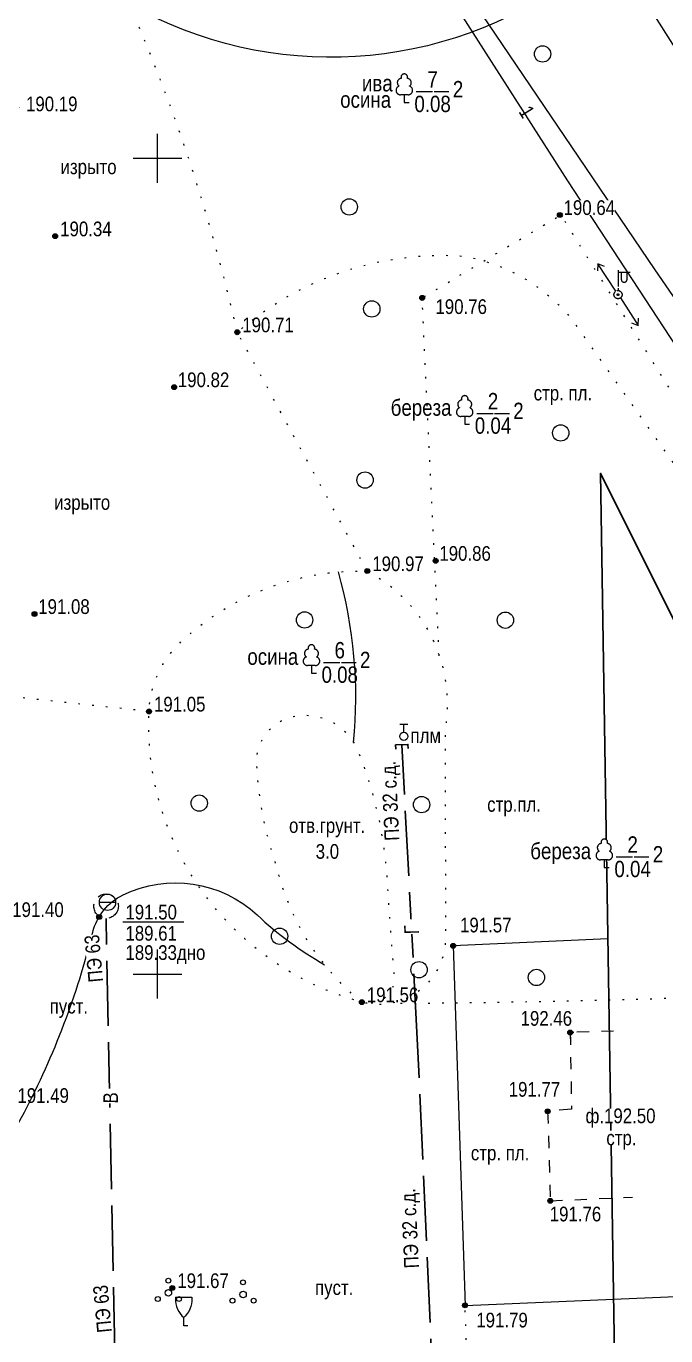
# Model space of a CAD drawing. Header units: millimetres. Extents: x 5990 to 6530, y 11480 to 11770.
# Drawn here: x 6092 to 6131.1, y 11577.8 to 11658.1 of the extents above; entities that cross this region are included whole.
import ezdxf
from ezdxf.enums import TextEntityAlignment as Align

# ---------------------------------------------------------------- set-up
doc = ezdxf.new("R2010")
doc.units = ezdxf.units.MM
for name, pattern in [('ACAD_ISO07W100', [3, 0, -3]), ('DOT', [0.5, 0, -0.5]), ('g5_01_5x1_5', [1.5, 0.75, -0.75]), ('g5_02x1', [1.5, 1, -0.5]), ('g5_122', [5, 4, -1]), ('g5_366', [0.85, 0.1, -0.75]), ('T_03.LINE', [1, 1, 0]), ('T_11.LINE', [1, 1, 0])]:
    doc.linetypes.add(name, pattern=pattern)
for name, color, linetype in [('02 ПЛАНОВО-ВЫСОТНОЕ ОБОСНОВАНИЕ', 7, 'Continuous'), ('03 ЗДАНИЯ И ИХ ЧАСТИ', 7, 'Continuous'), ('04 ПРОМЫШЛЕННЫЕ И СОЦ.-КУЛЬТ. ОБЪЕКТЫ', 7, 'Continuous'), ('05 ГАЗОПРОВОД', 7, 'Continuous'), ('06 ВОДОПРОВОД', 7, 'Continuous'), ('07 ЭЛЕКТРОКАБЕЛЬ', 7, 'Continuous'), ('08 ЛЭП', 7, 'Continuous'), ('15 РЕЛЬЕФ', 7, 'Continuous'), ('16 РАСТИТЕЛЬНОСТЬ ГРУНТЫ И БОЛОТА', 7, 'Continuous'), ('17 ОГРАЖДЕНИЯ', 7, 'Continuous')]:
    doc.layers.add(name, color=color, linetype=linetype)
doc.layers.add('18 ГРАНИЦА ТОПОСЪЕМКИ', color=7, linetype='Continuous', plot=False)
doc.styles.add('Д-431', font='ARIALNI_1.TTF', dxfattribs={"height": 0.9})
doc.linetypes.add('g5_119_1', pattern='A,4,-1,[31,GUGK_2005.shx,S=0.1,R=0,X=0,Y=0],0.35,[31,GUGK_2005.shx,S=0.08,R=0,X=0,Y=0],3.3,[31,GUGK_2005.shx,S=0.08,R=180,X=0,Y=0],0.35,[31,GUGK_2005.shx,S=0.1,R=180,X=0,Y=0],-1', length=10)
doc.linetypes.add('g5_119_3', pattern='A,4,-1,[31,GUGK_2005.shx,S=0.1,R=0,X=0,Y=0],4,[31,GUGK_2005.shx,S=0.1,R=180,X=0,Y=0],-1', length=10)
doc.linetypes.add('g5_475_2', pattern='A,1.25,[25,GUGK_2005.shx,S=0.4,R=0,X=0,Y=0],1.25,-0.5', length=3)

# ---------------------------------------------------------------- blocks, each defined once
blk = doc.blocks.new('_krest')
at = {"color": 3, "linetype": 'ByBlock', "lineweight": -2}
for p, q in [((0, -3), (0, 3)), ((-3, 0), (3, 0))]:
    blk.add_line(p, q, dxfattribs=at)
blk = doc.blocks.new('T_03.32.01')
at = {"color": 0, "linetype": 'ACAD_ISO07W100', "lineweight": 0}
blk.add_wipeout([(0.25, 0), (0.217, 0.125), (0.125, 0.217), (0, 0.25), (-0.125, 0.217), (-0.217, 0.125), (-0.25, 0), (-0.217, -0.125), (-0.125, -0.217), (0, -0.25), (0.125, -0.217), (0.217, -0.125)], dxfattribs=at)
at = {"linetype": 'T_03.LINE', "lineweight": -2}
h = blk.add_hatch(color=0, dxfattribs=at)
h.dxf.hatch_style = 1
h.paths.add_polyline_path([(0.05, 0, 1), (-0.05, 0, 1)])
at = {"color": 0, "linetype": 'T_03.LINE', "lineweight": -2}
blk.add_circle((0, 0), 0.25, dxfattribs=at)
at = {"color": 0, "linetype": 'T_03.LINE', "lineweight": 0}
blk.add_circle((0, 0), 0.05, dxfattribs=at)
blk = doc.blocks.new('*U160')
at = {"color": 0, "linetype": 'T_03.LINE', "lineweight": -2}
blk.add_blockref('T_03.32.01', (0, 0), dxfattribs=at)
at = {"color": 0, "linetype": 'ACAD_ISO07W100', "lineweight": 0}
blk.add_wipeout([(0.55, 1.375), (0.55, 0.932), (0.536, 0.865), (0.498, 0.807), (0.44, 0.77), (0.375, 0.757), (0.306, 0.771), (0.25, 0.809), (0.213, 0.866), (0.2, 0.932), (0.2, 1.375)], dxfattribs=at)
at = {"color": 0, "linetype": 'T_03.LINE', "lineweight": -2}
for points in [[(0, 1.5), (0, 0.25)], [(0, 1.375), (0.75, 1.375)]]:
    blk.add_lwpolyline(points, dxfattribs=at)
blk.add_lwpolyline([(0.2, 1.375), (0.2, 0.932, 1), (0.55, 0.932), (0.55, 1.375)], format="xyb", dxfattribs=at)
blk = doc.blocks.new('g5_115_1')
at = {"color": 0}
for points in [[(0, 0), (2, 0)], [(1.647, -0.252), (2, 0), (1.647, 0.252)]]:
    blk.add_lwpolyline(points, dxfattribs=at)
blk = doc.blocks.new('51321399')
at = {"layer": '08 ЛЭП', "xscale": 2, "yscale": 2, "zscale": 2}
blk.add_blockref('g5_115_1', (0, 0), dxfattribs=at)
blk = doc.blocks.new('g5_330')
blk.add_hatch(color=0).paths.add_polyline_path([(0.15, 0, 1), (-0.15, 0, 1)])
at = {"color": 0}
blk.add_circle((0, 0), 0.15, dxfattribs=at)
blk = doc.blocks.new('g5_121_7a')
at = {"color": 0, "lineweight": 30}
blk.add_lwpolyline([(0.25, 0.375), (0, 0.375), (0, -0.375), (0.25, -0.375)], dxfattribs=at)
blk = doc.blocks.new('*U892')
blk.add_lwpolyline([(1.86, -2.4), (9.35, -2.4)])
at = {"color": 7, "style": 'Д-431'}
for tag, p in [('Z', (2.2, -2.1)), ('Z1', (2.2, -4.7)), ('Z2', (2.2, -7.06)), ('Z3', (2.2, -9.37))]:
    blk.add_attdef(tag, p, '', height=1.8, dxfattribs=at)
blk.add_wipeout([(-0.11, -0.99), (-0.17, -0.98), (-0.24, -0.97), (-0.28, -0.96), (-0.36, -0.93), (-0.41, -0.91), (-0.49, -0.87), (-0.57, -0.82), (-0.62, -0.79), (-0.67, -0.74), (-0.71, -0.7), (-0.77, -0.63), (-0.8, -0.6), (-0.83, -0.56), (-0.86, -0.5), (-0.9, -0.44), (-0.94, -0.35), (-0.95, -0.31), (-0.97, -0.26), (-0.98, -0.18), (-0.99, -0.1), (-1, -0.03), (-1, 0.04), (-0.99, 0.11), (-0.99, 0.16), (-0.98, 0.2), (-0.96, 0.27), (-0.95, 0.31), (-0.94, 0.35), (-0.92, 0.39), (-0.9, 0.43), (-0.88, 0.48), (-0.87, 0.49), (-0.86, 0.51), (-0.86, 0.52), (-0.85, 0.53), (-0.84, 0.55), (-0.83, 0.56), (-0.82, 0.58), (-0.81, 0.59), (-0.8, 0.6), (-0.79, 0.61), (-0.77, 0.64), (-0.76, 0.65), (-0.75, 0.66), (-0.74, 0.67), (-0.73, 0.68), (-0.72, 0.69), (-0.71, 0.7), (-0.7, 0.71), (-0.69, 0.73), (-0.67, 0.74), (-0.66, 0.75), (-0.65, 0.76), (-0.64, 0.77), (-0.62, 0.78), (-0.61, 0.79), (-0.6, 0.8), (-0.58, 0.81), (-0.56, 0.83), (-0.55, 0.83), (-0.53, 0.85), (-0.52, 0.86), (-0.5, 0.86), (-0.49, 0.87), (-0.47, 0.88), (-0.46, 0.89), (-0.44, 0.9), (-0.43, 0.9), (-0.36, 0.93), (-0.33, 0.94), (-0.31, 0.95), (-0.27, 0.96), (-0.22, 0.98), (-0.16, 0.99), (-0.1, 0.99), (0, 1), (0.1, 1), (0.16, 0.99), (0.22, 0.98), (0.3, 0.95), (0.36, 0.93), (0.48, 0.88), (0.56, 0.83), (0.63, 0.77), (0.73, 0.68), (0.81, 0.59), (0.86, 0.52), (0.94, 0.34), (0.98, 0.21), (0.99, 0.13), (1, 0.07), (1, 0.02), (1, -0.08), (0.97, -0.23), (0.94, -0.33), (0.91, -0.41), (0.88, -0.47), (0.86, -0.51), (0.82, -0.57), (0.79, -0.61), (0.76, -0.65), (0.72, -0.7), (0.66, -0.75), (0.63, -0.77), (0.6, -0.8), (0.55, -0.84), (0.5, -0.87), (0.43, -0.9), (0.38, -0.92), (0.31, -0.95), (0.24, -0.97), (0.18, -0.98), (0.07, -1), (-0.05, -1)])
blk.add_lwpolyline([(-1, 0), (1, 0)])
blk.add_circle((0, 0), 1)
blk = doc.blocks.new('g5_394')
at = {"color": 0}
for centre, radius in [((0, 0.75), 0.15), ((0, 0), 0.2), ((-0.65, -0.375), 0.15), ((0.65, -0.375), 0.15)]:
    blk.add_circle(centre, radius, dxfattribs=at)
blk = doc.blocks.new('g5_390_2')
at = {"color": 0}
for points in [[(-0.5, 1.75), (-0.502, 1.658, 0.220516), (0, 0.497, 1.509273)], [(0.5, 1.75), (0.502, 1.658, -0.220516), (0, 0.497, -1.509273)]]:
    blk.add_lwpolyline(points, format="xyb", dxfattribs=at)
for points in [[(-0.5, 1.75), (0.5, 1.75)], [(0, 0), (0, 0.497)], [(0.25, 0), (0, 0)]]:
    blk.add_lwpolyline(points, dxfattribs=at)
blk = doc.blocks.new('*U135')
at = {"layer": '16 РАСТИТЕЛЬНОСТЬ ГРУНТЫ И БОЛОТА', "xscale": 2, "yscale": 2, "zscale": 2}
blk.add_blockref('g5_390_2', (0, 0), dxfattribs=at)
blk = doc.blocks.new('g5_119_2a')
at = {"color": 0}
for points in [[(-0.25, 0.75), (0.25, 0.75)], [(0, 0.25), (0, 0.75)]]:
    blk.add_lwpolyline(points, dxfattribs=at)
blk.add_circle((0, 0), 0.25, dxfattribs=at)
blk = doc.blocks.new('*U133')
at = {"color": 0, "linetype": 'T_11.LINE', "lineweight": -2, "style": 'Д-431'}
blk.add_attdef('V', text='', height=1, dxfattribs=at).set_placement((1.733, 0.915), align=Align.CENTER)
blk.add_attdef('R', (2.973, 0.318), '', height=1, dxfattribs=at)
blk.add_attdef('T', text='', height=1, dxfattribs=at).set_placement((1.733, 0.415), align=Align.TOP_CENTER)
at = {"color": 0, "linetype": 'DOT', "lineweight": 0}
blk.add_wipeout([(0, 0.475), (-0.237, 0.475), (-0.331, 0.492), (-0.414, 0.541), (-0.474, 0.616), (-0.503, 0.707), (-0.499, 0.802), (-0.462, 0.89), (-0.393, 0.962), (-0.312, 1.002), (-0.368, 1.052), (-0.411, 1.125), (-0.428, 1.203), (-0.42, 1.283), (-0.388, 1.357), (-0.335, 1.417), (-0.263, 1.459), (-0.188, 1.477), (-0.2, 1.572), (-0.166, 1.662), (-0.094, 1.727), (0, 1.75), (0.094, 1.727), (0.166, 1.662), (0.2, 1.572), (0.188, 1.477), (0.263, 1.459), (0.335, 1.417), (0.388, 1.357), (0.42, 1.283), (0.428, 1.203), (0.411, 1.125), (0.368, 1.052), (0.312, 1.002), (0.393, 0.962), (0.462, 0.89), (0.499, 0.802), (0.503, 0.707), (0.474, 0.616), (0.414, 0.541), (0.331, 0.492), (0.237, 0.475)], dxfattribs=at)
at = {"color": 0, "linetype": 'T_11.LINE', "lineweight": -2}
blk.add_line((0.733, 0.665), (2.733, 0.665), dxfattribs=at)
blk.add_lwpolyline([(0, 0.475), (-0.237, 0.475, -0.870665), (-0.311, 1.002, -0.721398), (-0.188, 1.476, -1.460871), (0.188, 1.476, -0.721398), (0.311, 1.002, -0.870665), (0.237, 0.475)], format="xyb", close=True, dxfattribs=at)
blk.add_lwpolyline([(0, 0.475), (0, 0), (0.3, 0)], dxfattribs=at)
at = {"color": 0, "linetype": 'T_11.LINE', "lineweight": -2, "style": 'Д-431'}
for tag, p in [('P1', (-0.767, 1.069)), ('P2', (-0.808, -0.244))]:
    blk.add_attdef(tag, text='', height=1, dxfattribs=at).set_placement(p, align=Align.RIGHT)
blk = doc.blocks.new('g5_368')
at = {"color": 0}
blk.add_circle((0, 0), 0.5, dxfattribs=at)

msp = doc.modelspace()

# ---------------------------------------------------------------- linework, layer by layer
at = {"layer": '03 ЗДАНИЯ И ИХ ЧАСТИ', "color": 7, "linetype": 'g5_01_5x1_5', "lineweight": 15}
msp.add_lwpolyline([(6127.942, 11596.511), (6125.28, 11596.42), (6125.359, 11591.727), (6123.9, 11591.59), (6124.06, 11586.11), (6129.092, 11586.337)], dxfattribs=at)
at = {"layer": '03 ЗДАНИЯ И ИХ ЧАСТИ', "color": 7, "linetype": 'Continuous', "lineweight": 15, "ltscale": 0.5}
msp.add_lwpolyline([(6125.507, 11596.429), (6125.28, 11596.42), (6125.289, 11595.898)], dxfattribs=at)
at = {"layer": '04 ПРОМЫШЛЕННЫЕ И СОЦ.-КУЛЬТ. ОБЪЕКТЫ', "color": 7, "linetype": 'g5_366', "lineweight": 15, "elevation": 190.97, "flags": 128}
msp.add_lwpolyline([(6112.514, 11598.285, -0.16597), (6107.304, 11606.603, -0.072972), (6106.081, 11612.927, -0.338706), (6108.011, 11615.7, -0.392733), (6112.265, 11613.703, -0.080882), (6114.06, 11605.757, 0.006432), (6114.494, 11599.867, -0.535433), (6112.514, 11598.285, -95.030824)], format="xyb", dxfattribs=at)
at = {"layer": '06 ВОДОПРОВОД', "color": 82, "linetype": 'g5_122', "lineweight": 30}
msp.add_lwpolyline([(6115.43, 11521.675, 0.103426), (6115.342, 11522.096, 0.121483), (6115.035, 11522.496), (6100.027, 11532.771, -0.188101), (6098.215, 11536.834), (6096.851, 11603.413)], format="xyb", dxfattribs=at)
at = {"layer": '15 РЕЛЬЕФ', "color": 32, "lineweight": 15, "ltscale": 0.5}
msp.add_lwpolyline([(6177.041, 11681.763, 0.012378), (6171.987, 11678.947, -0.030955), (6166.454, 11676.129, -0.054138), (6156.103, 11672.916, 0.029606), (6138.921, 11668.492, 0.0964), (6125.496, 11661.098, -0.296542), (6098.277, 11659.433, -0.296542)], format="xyb", dxfattribs=at)
at = {"layer": '15 РЕЛЬЕФ', "color": 7, "lineweight": 15}
for points in [[(6124.65, 11646.52), (6124.65, 11646.52)], [(6116.21, 11641.44), (6116.21, 11641.44)]]:
    msp.add_lwpolyline(points, dxfattribs=at)
at = {"layer": '17 ОГРАЖДЕНИЯ', "color": 7, "linetype": 'g5_475_2', "lineweight": 15}
msp.add_lwpolyline([(6127.94, 11580.085), (6151.875, 11581.097)], dxfattribs=at)
at = {"layer": '18 ГРАНИЦА ТОПОСЪЕМКИ', "color": 2, "lineweight": 30}
msp.add_lwpolyline([(6128.612, 11537.977), (6171.777, 11541.205), (6127.132, 11630.697), (6128.612, 11537.977)], dxfattribs=at)

# ---------------------------------------------------------------- block references
at = {"layer": '02 ПЛАНОВО-ВЫСОТНОЕ ОБОСНОВАНИЕ', "color": 94, "xscale": 0.5, "yscale": 0.5, "zscale": 0.5}
for p in [(6100, 11650), (6100, 11600)]:
    msp.add_blockref('_krest', p, dxfattribs=at)
at = {"layer": '02 ПЛАНОВО-ВЫСОТНОЕ ОБОСНОВАНИЕ', "lineweight": 25, "xscale": 0.5, "yscale": 0.5, "zscale": 0.5}
for p in [(6100, 11650), (6100, 11600)]:
    msp.add_blockref('_krest', p, dxfattribs=at)
at = {"layer": '05 ГАЗОПРОВОД', "color": 7, "lineweight": 15}
msp.add_blockref('g5_119_2a', (6115.089, 11614.571), dxfattribs=at)
at = {"layer": '05 ГАЗОПРОВОД', "color": 1, "lineweight": 15, "rotation": 273.0291427750585}
msp.add_blockref('g5_121_7a', (6114.961, 11614.061, 191.37), dxfattribs=at)
at = {"layer": '08 ЛЭП', "color": 7, "linetype": 'T_03.LINE', "lineweight": 15}
msp.add_blockref('*U160', (6128.21, 11641.64, 192.01), dxfattribs=at)
at = {"layer": '15 РЕЛЬЕФ', "color": 7, "lineweight": 15}
for p in [(6124.65, 11646.52), (6093.731, 11645.219), (6116.21, 11641.44), (6104.886, 11639.336), (6101.02, 11635.97), (6112.85, 11624.7), (6117.04, 11625.33), (6092.47, 11622.07), (6099.477, 11616.097), (6096.43, 11603.5), (6118.11, 11601.73), (6112.514, 11598.285), (6125.28, 11596.42), (6123.9, 11591.59), (6124.06, 11586.11), (6100.906, 11580.765), (6118.84, 11579.7)]:
    msp.add_blockref('g5_330', p, dxfattribs=at)
at = {"layer": '16 РАСТИТЕЛЬНОСТЬ ГРУНТЫ И БОЛОТА', "color": 7, "lineweight": 15}
for name, p in [('g5_368', (6123.587, 11656.386)), ('g5_368', (6111.745, 11647.014)), ('g5_368', (6113.128, 11640.761)), ('g5_368', (6124.697, 11633.166)), ('g5_368', (6112.715, 11630.276)), ('g5_368', (6109.01, 11621.702)), ('g5_368', (6121.309, 11621.69)), ('g5_368', (6102.556, 11610.479)), ('g5_368', (6116.18, 11610.385)), ('g5_368', (6107.481, 11602.32)), ('g5_368', (6116.019, 11600.27)), ('g5_368', (6123.213, 11599.794)), ('g5_394', (6100.665, 11580.465, 191.67)), ('g5_394', (6105.24, 11580.362, 191.47))]:
    msp.add_blockref(name, p, dxfattribs=at)
at = {"layer": '16 РАСТИТЕЛЬНОСТЬ ГРУНТЫ И БОЛОТА', "color": 7, "lineweight": 15, "xscale": 0.5, "yscale": 0.5, "zscale": 0.5}
msp.add_blockref('*U135', (6101.607, 11578.456), dxfattribs=at)

# ---------------------------------------------------------------- texts
at = {"layer": '04 ПРОМЫШЛЕННЫЕ И СОЦ.-КУЛЬТ. ОБЪЕКТЫ', "color": 7, "lineweight": 25, "char_height": 0.9, "width": 2.3623, "attachment_point": 1, "style": 'Д-431'}
for insert in [(6094.06, 11649.922), (6093.668, 11629.356)]:
    msp.add_mtext('изрыто', dxfattribs=dict(at, insert=insert))
at = {"layer": '04 ПРОМЫШЛЕННЫЕ И СОЦ.-КУЛЬТ. ОБЪЕКТЫ', "color": 7, "lineweight": 25, "char_height": 0.9, "attachment_point": 1, "style": 'Д-431'}
for s, insert in [('отв.грунт.', (6108.056, 11609.556)), ('3.0', (6109.691, 11607.969))]:
    msp.add_mtext(s, dxfattribs=dict(at, insert=insert))
at = {"layer": '04 ПРОМЫШЛЕННЫЕ И СОЦ.-КУЛЬТ. ОБЪЕКТЫ', "color": 7, "lineweight": 25, "insert": (6093.395, 11598.486), "char_height": 0.9, "attachment_point": 1, "style": 'Д-431', "bg_fill": 3, "box_fill_scale": 1, "bg_fill_color": 256, "bg_fill_transparency": 0}
msp.add_mtext('пуст.', dxfattribs=at)
at = {"layer": '15 РЕЛЬЕФ', "color": 7, "lineweight": 25, "char_height": 0.9, "attachment_point": 1, "style": 'Д-431'}
for s, insert in [('190.19', (6091.946, 11653.776)), ('190.34', (6094.039, 11646.115)), ('190.71', (6105.194, 11640.232)), ('190.97', (6113.158, 11625.596)), ('191.05', (6099.785, 11616.993)), ('191.56', (6112.822, 11599.181)), ('191.49', (6091.421, 11593.01)), ('191.67', (6101.214, 11581.662))]:
    msp.add_mtext(s, dxfattribs=dict(at, insert=insert))
at = {"layer": '15 РЕЛЬЕФ', "color": 7, "lineweight": 25, "insert": (6091.103, 11604.4), "char_height": 0.9, "attachment_point": 1, "style": 'Д-431', "bg_fill": 3, "box_fill_scale": 1, "bg_fill_color": 256, "bg_fill_transparency": 0}
msp.add_mtext('191.40', dxfattribs=at)

# ---------------------------------------------------------------- next in the draw order: linework, layer by layer
at = {"layer": '04 ПРОМЫШЛЕННЫЕ И СОЦ.-КУЛЬТ. ОБЪЕКТЫ', "color": 7, "linetype": 'g5_366', "lineweight": 15, "flags": 128}
msp.add_lwpolyline([(6117.256, 11619.512), (6117.084, 11623.124), (6116.417, 11637.101), (6116.21, 11641.44), (6124.706, 11646.52), (6130.548, 11637.173), (6148.143, 11609.022), (6151.721, 11603.297)], dxfattribs=at)
at = {"layer": '07 ЭЛЕКТРОКАБЕЛЬ', "color": 1, "linetype": 'g5_119_1', "lineweight": 20, "flags": 128}
msp.add_lwpolyline([(6144.38, 11637.242), (6140.071, 11643.612), (6122.923, 11670.619), (6123.688, 11674.036), (6134.677, 11682.163), (6138.573, 11687.263), (6138.931, 11689.593), (6138.112, 11690.493), (6137.014, 11692.201), (6136.606, 11693.961), (6135.88, 11701.75), (6135.868, 11702.981)], dxfattribs=at)
at = {"layer": '07 ЭЛЕКТРОКАБЕЛЬ', "color": 1, "linetype": 'g5_119_3', "lineweight": 20, "flags": 128}
msp.add_lwpolyline([(6113.91, 11667.63), (6130.46, 11643.16), (6134.578, 11637.193)], dxfattribs=at)

# ---------------------------------------------------------------- next in the draw order: block references
at = {"layer": '06 ВОДОПРОВОД', "color": 7, "lineweight": 15, "xscale": 0.5, "yscale": 0.5, "zscale": 0.5}
msp.add_blockref('*U892', (6096.937, 11604.401), dxfattribs=at).add_auto_attribs({'Z': '191.50', 'Z1': '189.61', 'Z2': '189.33дно'})
at = {"layer": '08 ЛЭП', "color": 7, "lineweight": -2, "xscale": 0.5, "yscale": 0.5, "zscale": 0.5}
for p, rotation in [((6128.078, 11641.853, 192.01), 123.4345544960068), ((6128.352, 11641.434, 192.01), 302.9090776474251)]:
    msp.add_blockref('51321399', p, dxfattribs=dict(at, rotation=rotation))

# ---------------------------------------------------------------- next in the draw order: texts
at = {"layer": '06 ВОДОПРОВОД', "color": 7, "lineweight": 25, "insert": (6096.674, 11592.079), "char_height": 0.9, "attachment_point": 1, "rotation": 89.18373, "line_spacing_factor": 0.6, "style": 'Д-431', "bg_fill": 3, "box_fill_scale": 1, "bg_fill_color": 256, "bg_fill_transparency": 0}
msp.add_mtext('В', dxfattribs=at)
at = {"layer": '15 РЕЛЬЕФ', "color": 7, "lineweight": 25, "char_height": 0.9, "attachment_point": 1, "style": 'Д-431', "bg_fill": 3, "box_fill_scale": 1, "bg_fill_color": 256, "bg_fill_transparency": 0}
for s, insert in [('190.82', (6101.245, 11636.87)), ('191.08', (6092.695, 11622.97))]:
    msp.add_mtext(s, dxfattribs=dict(at, insert=insert))

# ---------------------------------------------------------------- next in the draw order: linework, layer by layer
at = {"layer": '04 ПРОМЫШЛЕННЫЕ И СОЦ.-КУЛЬТ. ОБЪЕКТЫ', "color": 7, "linetype": 'g5_366', "lineweight": 15, "elevation": 190.97, "flags": 128}
msp.add_lwpolyline([(6099.477, 11616.097), (6083.889, 11617.765), (6082.127, 11635.617), (6091.638, 11652.88), (6086.816, 11661.084), (6081.283, 11684.711)], dxfattribs=at)
at = {"layer": '06 ВОДОПРОВОД', "color": 7, "linetype": 'g5_02x1', "lineweight": 13}
msp.add_circle((6096.851, 11604.163, 191.21), 0.75, dxfattribs=at)

# ---------------------------------------------------------------- next in the draw order: texts
at = {"layer": '07 ЭЛЕКТРОКАБЕЛЬ', "color": 7, "lineweight": 25, "insert": (6122.774, 11653.46), "char_height": 0.9, "width": 0.65819, "attachment_point": 1, "rotation": 301.67802, "style": 'Д-431', "bg_fill": 3, "box_fill_scale": 1, "bg_fill_color": 256, "bg_fill_transparency": 0}
msp.add_mtext('\\pi0.1575;1', dxfattribs=at)

# ---------------------------------------------------------------- next in the draw order: linework, layer by layer
at = {"layer": '07 ЭЛЕКТРОКАБЕЛЬ', "color": 1, "linetype": 'g5_119_1', "lineweight": 15, "flags": 128}
msp.add_lwpolyline([(6138.251, 11707.651), (6138.143, 11709.394), (6132.149, 11709.147), (6131.77, 11708.763), (6131.755, 11708.148), (6132.156, 11701.589), (6132.828, 11697.358), (6134.292, 11691.331), (6134.144, 11690.412), (6129.827, 11686.451), (6125.882, 11682.951), (6119.573, 11677.112), (6113.225, 11670.826), (6112.138, 11669.874), (6112.138, 11669.874), (6111.93, 11669.12), (6112.105, 11668.415), (6112.105, 11668.415), (6114.964, 11664.504), (6125.105, 11648.614), (6132.604, 11637.183), (6135.399, 11632.923), (6142.685, 11621.596), (6146.752, 11614.767), (6149.352, 11610.159), (6154.374, 11601.26), (6158.475, 11593.549), (6158.475, 11593.549), (6161.26, 11588.618), (6169.163, 11575.217), (6177.243, 11562.632), (6192.688, 11539.297), (6192.688, 11539.297), (6195.381, 11535.02), (6197.954, 11531.142), (6197.954, 11531.142)], dxfattribs=at)

# ---------------------------------------------------------------- next in the draw order: texts
at = {"layer": '04 ПРОМЫШЛЕННЫЕ И СОЦ.-КУЛЬТ. ОБЪЕКТЫ', "color": 7, "lineweight": 25, "char_height": 0.9, "attachment_point": 1, "style": 'Д-431', "bg_fill": 3, "box_fill_scale": 1, "bg_fill_color": 256, "bg_fill_transparency": 0}
for s, insert in [('стр. пл.', (6123.043, 11636.056)), ('стр.пл.', (6120.195, 11610.849)), ('пуст.', (6109.648, 11581.239))]:
    msp.add_mtext(s, dxfattribs=dict(at, insert=insert))
at = {"layer": '15 РЕЛЬЕФ', "color": 7, "lineweight": 25, "char_height": 0.9, "attachment_point": 1, "style": 'Д-431', "bg_fill": 3, "box_fill_scale": 1, "bg_fill_color": 256, "bg_fill_transparency": 0}
for s, insert in [('190.64', (6124.875, 11647.42)), ('190.76', (6117.027, 11641.353)), ('190.86', (6117.265, 11626.23)), ('191.57', (6118.533, 11603.459)), ('192.46', (6122.242, 11597.737)), ('191.77', (6121.513, 11593.389)), ('191.76', (6124.027, 11585.749)), ('191.79', (6119.529, 11579.25))]:
    msp.add_mtext(s, dxfattribs=dict(at, insert=insert))

# ---------------------------------------------------------------- next in the draw order: linework, layer by layer
at = {"layer": '04 ПРОМЫШЛЕННЫЕ И СОЦ.-КУЛЬТ. ОБЪЕКТЫ', "color": 7, "linetype": 'g5_366', "lineweight": 15}
msp.add_lwpolyline([(6119.59, 11558.9), (6118.84, 11579.7)], dxfattribs=at)
at = {"layer": '05 ГАЗОПРОВОД', "color": 1, "linetype": 'g5_122', "lineweight": 30}
msp.add_lwpolyline([(6118.548, 11529.056), (6118.036, 11548.685), (6115.916, 11596.029), (6114.961, 11614.061)], dxfattribs=at)
at = {"layer": '15 РЕЛЬЕФ', "color": 32, "lineweight": 15, "ltscale": 0.5}
msp.add_lwpolyline([(6074.814, 11581.17, -0.015384), (6082.709, 11581.691, 0.220697), (6086.819, 11583.777, 0.046052), (6091.843, 11591.535, 0.059875), (6096.033, 11602.565, -0.222136), (6097.887, 11604.854, -0.310188), (6106.105, 11603.624, 0.0575), (6110.236, 11600.579, 0.266216)], format="xyb", dxfattribs=at)
at = {"layer": '17 ОГРАЖДЕНИЯ', "color": 7, "linetype": 'g5_475_2', "lineweight": 15}
msp.add_lwpolyline([(6127.587, 11602.16), (6118.11, 11601.73), (6118.84, 11579.7), (6127.94, 11580.085)], dxfattribs=at)

# ---------------------------------------------------------------- next in the draw order: texts
at = {"layer": '03 ЗДАНИЯ И ИХ ЧАСТИ', "color": 7, "lineweight": 25, "insert": (6127.494, 11590.413), "char_height": 0.9, "attachment_point": 1, "rotation": 0.09385, "style": 'Д-431', "bg_fill": 3, "box_fill_scale": 1, "bg_fill_color": 256, "bg_fill_transparency": 0}
msp.add_mtext('стр.', dxfattribs=at)
at = {"layer": '04 ПРОМЫШЛЕННЫЕ И СОЦ.-КУЛЬТ. ОБЪЕКТЫ', "color": 7, "lineweight": 25, "insert": (6119.196, 11589.49), "char_height": 0.9, "attachment_point": 1, "style": 'Д-431', "bg_fill": 3, "box_fill_scale": 1, "bg_fill_color": 256, "bg_fill_transparency": 0}
msp.add_mtext('стр. пл.', dxfattribs=at)
at = {"layer": '05 ГАЗОПРОВОД', "color": 7, "lineweight": 25, "insert": (6115.499, 11615.065), "char_height": 0.9, "attachment_point": 1, "style": 'Д-431', "bg_fill": 3, "box_fill_scale": 1, "bg_fill_color": 256, "bg_fill_transparency": 0}
msp.add_mtext('плм', dxfattribs=at)
at = {"layer": '05 ГАЗОПРОВОД', "color": 7, "lineweight": 25, "insert": (6115.118, 11602.44), "char_height": 0.9, "attachment_point": 1, "rotation": 91.16714, "line_spacing_factor": 0.6, "style": 'Д-431', "bg_fill": 3, "box_fill_scale": 1, "bg_fill_color": 256, "bg_fill_transparency": 0}
msp.add_mtext('Г', dxfattribs=at)
at = {"layer": '05 ГАЗОПРОВОД', "color": 7, "lineweight": 25, "insert": (6115.118, 11581.95), "char_height": 0.9, "attachment_point": 1, "rotation": 92.69976, "style": 'Д-431', "bg_fill": 3, "box_fill_scale": 1, "bg_fill_color": 256, "bg_fill_transparency": 0}
msp.add_mtext('ПЭ 32 с.д.', dxfattribs=at)
at = {"layer": '06 ВОДОПРОВОД', "color": 7, "lineweight": 25, "char_height": 0.9, "attachment_point": 1, "rotation": 95.33108, "style": 'Д-431', "bg_fill": 3, "box_fill_scale": 1, "bg_fill_color": 256, "bg_fill_transparency": 0}
for insert in [(6095.783, 11599.46), (6096.313, 11577.99)]:
    msp.add_mtext('ПЭ 63', dxfattribs=dict(at, insert=insert))

# ---------------------------------------------------------------- next in the draw order: linework, layer by layer
at = {"layer": '16 РАСТИТЕЛЬНОСТЬ ГРУНТЫ И БОЛОТА', "color": 7, "linetype": 'g5_366', "lineweight": 15, "elevation": 190.97, "flags": 128}
for points in [[(6112.85, 11624.7), (6104.886, 11639.336, -0.194793), (6118.512, 11644.026, -0.184081), (6125.256, 11640.279), (6143.349, 11614.717, -0.102151), (6147.114, 11604.868, -0.312957), (6144.162, 11600.285, -0.088624), (6136.896, 11598.697, -0.007989), (6114.148, 11598.187)], [(6112.85, 11624.7, -0.165724), (6116.903, 11620.404, -0.150089), (6117.617, 11614.939), (6117.641, 11602.224, -0.493934), (6112.514, 11598.285, -0.351762), (6099.477, 11616.097, -0.196615), (6101.456, 11620.379, -0.196001), (6112.85, 11624.7, -2.69081)]]:
    msp.add_lwpolyline(points, format="xyb", dxfattribs=at)

# ---------------------------------------------------------------- next in the draw order: texts
at = {"layer": '03 ЗДАНИЯ И ИХ ЧАСТИ', "color": 7, "lineweight": 25, "insert": (6126.219, 11591.765), "char_height": 0.9, "attachment_point": 1, "style": 'Д-431', "bg_fill": 3, "box_fill_scale": 1, "bg_fill_color": 256, "bg_fill_transparency": 0}
msp.add_mtext('ф.192.50', dxfattribs=at)

# ---------------------------------------------------------------- next in the draw order: block references
at = {"layer": '16 РАСТИТЕЛЬНОСТЬ ГРУНТЫ И БОЛОТА', "color": 7, "linetype": 'T_11.LINE', "lineweight": 15}
ref = msp.add_blockref('*U133', (6118.819, 11633.699), dxfattribs=at)
ref.add_attrib('V', '2', dxfattribs={"layer": '0', "color": 0, "linetype": 'T_11.LINE', "lineweight": -2, "height": 1, "style": 'Д-431'}).set_placement((6120.552, 11634.614), align=Align.CENTER)
ref.add_attrib('T', '0.04', dxfattribs={"layer": '0', "color": 0, "linetype": 'T_11.LINE', "lineweight": -2, "height": 1, "style": 'Д-431'}).set_placement((6120.552, 11634.114), align=Align.TOP_CENTER)
ref.add_attrib('R', '2', (6121.792, 11634.017), dxfattribs={"layer": '0', "color": 0, "linetype": 'T_11.LINE', "lineweight": -2, "height": 1, "style": 'Д-431'})
ref.add_attrib('P1', 'береза', dxfattribs={"layer": '0', "color": 0, "linetype": 'T_11.LINE', "lineweight": -2, "height": 1, "style": 'Д-431'}).set_placement((6118.011, 11634.217), align=Align.RIGHT)
ref = msp.add_blockref('*U133', (6109.431, 11618.436), dxfattribs=at)
ref.add_attrib('V', '6', dxfattribs={"layer": '0', "color": 0, "linetype": 'T_11.LINE', "lineweight": -2, "height": 1, "style": 'Д-431'}).set_placement((6111.164, 11619.351), align=Align.CENTER)
ref.add_attrib('T', '0.08', dxfattribs={"layer": '0', "color": 0, "linetype": 'T_11.LINE', "lineweight": -2, "height": 1, "style": 'Д-431'}).set_placement((6111.164, 11618.851), align=Align.TOP_CENTER)
ref.add_attrib('R', '2', (6112.403, 11618.754), dxfattribs={"layer": '0', "color": 0, "linetype": 'T_11.LINE', "lineweight": -2, "height": 1, "style": 'Д-431'})
ref.add_attrib('P1', 'осина', dxfattribs={"layer": '0', "color": 0, "linetype": 'T_11.LINE', "lineweight": -2, "height": 1, "style": 'Д-431'}).set_placement((6108.623, 11618.954), align=Align.RIGHT)
ref = msp.add_blockref('*U133', (6127.37, 11606.527), dxfattribs=at)
ref.add_attrib('V', '2', dxfattribs={"layer": '0', "color": 0, "linetype": 'T_11.LINE', "lineweight": -2, "height": 1, "style": 'Д-431'}).set_placement((6129.104, 11607.442), align=Align.CENTER)
ref.add_attrib('T', '0.04', dxfattribs={"layer": '0', "color": 0, "linetype": 'T_11.LINE', "lineweight": -2, "height": 1, "style": 'Д-431'}).set_placement((6129.104, 11606.942), align=Align.TOP_CENTER)
ref.add_attrib('R', '2', (6130.343, 11606.845), dxfattribs={"layer": '0', "color": 0, "linetype": 'T_11.LINE', "lineweight": -2, "height": 1, "style": 'Д-431'})
ref.add_attrib('P1', 'береза', dxfattribs={"layer": '0', "color": 0, "linetype": 'T_11.LINE', "lineweight": -2, "height": 1, "style": 'Д-431'}).set_placement((6126.563, 11607.044), align=Align.RIGHT)

# ---------------------------------------------------------------- next in the draw order: texts
at = {"layer": '05 ГАЗОПРОВОД', "color": 7, "lineweight": 25, "insert": (6113.915, 11608.15), "char_height": 0.9, "attachment_point": 1, "rotation": 92.69976, "style": 'Д-431', "bg_fill": 3, "box_fill_scale": 1, "bg_fill_color": 256, "bg_fill_transparency": 0}
msp.add_mtext('ПЭ 32 с.д.', dxfattribs=at)

# ---------------------------------------------------------------- next in the draw order: linework, layer by layer
at = {"layer": '15 РЕЛЬЕФ', "color": 32, "lineweight": 15, "ltscale": 0.5, "elevation": 190.97}
msp.add_lwpolyline([(6112.016, 11614.201, 0.092443), (6111.087, 11624.647, -1.318597)], format="xyb", dxfattribs=at)
at = {"layer": '16 РАСТИТЕЛЬНОСТЬ ГРУНТЫ И БОЛОТА', "color": 7, "linetype": 'g5_366', "lineweight": 15, "elevation": 190.71, "flags": 128}
msp.add_lwpolyline([(6104.886, 11639.336, 0.058273), (6096.191, 11663.933, 0.083275), (6081.283, 11684.711, -0.109832), (6077.876, 11695.846), (6076.474, 11713.359, -0.268349), (6081.375, 11723.65, -0.115909), (6092.404, 11727.943, -0.414664), (6092.912, 11727.56), (6112.221, 11696.301), (6150.272, 11633.231, -0.172122), (6149.055, 11627.43, 0.029674), (6142.75, 11615.564, 1.557195)], format="xyb", dxfattribs=at)

# ---------------------------------------------------------------- next in the draw order: block references
at = {"layer": '16 РАСТИТЕЛЬНОСТЬ ГРУНТЫ И БОЛОТА', "color": 7, "linetype": 'T_11.LINE', "lineweight": 15}
ref = msp.add_blockref('*U133', (6115.118, 11653.413), dxfattribs=at)
ref.add_attrib('V', '7', dxfattribs={"layer": '0', "color": 0, "linetype": 'T_11.LINE', "lineweight": -2, "height": 1, "style": 'Д-431'}).set_placement((6116.852, 11654.328), align=Align.CENTER)
ref.add_attrib('T', '0.08', dxfattribs={"layer": '0', "color": 0, "linetype": 'T_11.LINE', "lineweight": -2, "height": 1, "style": 'Д-431'}).set_placement((6116.852, 11653.828), align=Align.TOP_CENTER)
ref.add_attrib('R', '2', (6118.091, 11653.731), dxfattribs={"layer": '0', "color": 0, "linetype": 'T_11.LINE', "lineweight": -2, "height": 1, "style": 'Д-431'})
ref.add_attrib('P1', 'осина', dxfattribs={"layer": '0', "color": 0, "linetype": 'T_11.LINE', "lineweight": -2, "height": 1, "style": 'Д-431'}).set_placement((6114.311, 11653.092), align=Align.RIGHT)
ref.add_attrib('P2', 'ива', dxfattribs={"layer": '0', "color": 0, "linetype": 'T_11.LINE', "lineweight": -2, "height": 1, "style": 'Д-431'}).set_placement((6114.409, 11654.092), align=Align.RIGHT)

doc.saveas('drawing.dxf')
